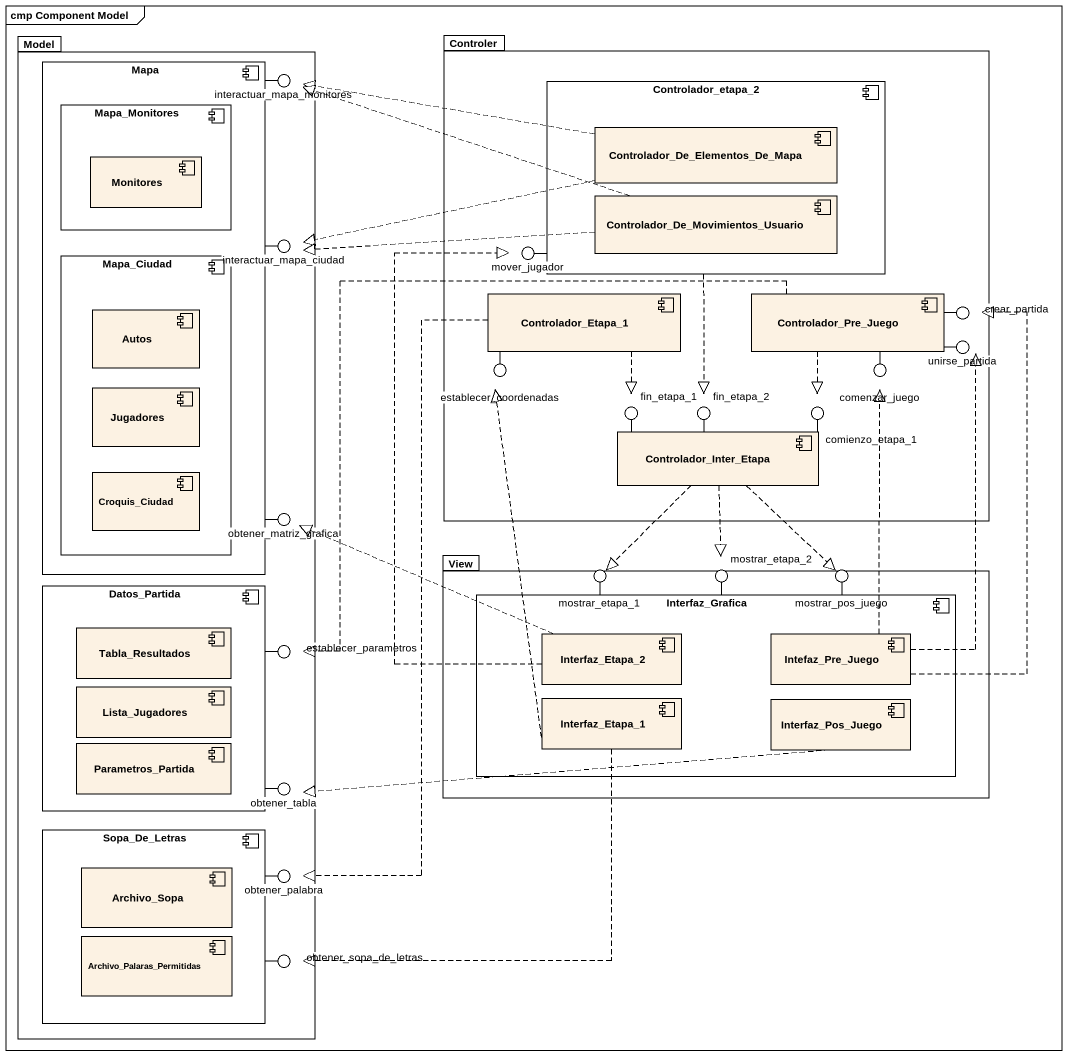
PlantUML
@startuml
mainframe cmp Component Model
package Model {
  component Mapa {
    component Mapa_Monitores {
      component Monitores
    }
    component Mapa_Ciudad {
      component Autos
      component Jugadores
      component Croquis_Ciudad
    }
  }
  component Datos_Partida {
    component Tabla_Resultados
    component Lista_Jugadores
    component Parametros_Partida
  }
  component Sopa_De_Letras {
    component Archivo_Sopa
    component Archivo_Palaras_Permitidas
  }
}
package Controler {
  component Controlador_etapa_2 {
    component "Controlador_De_Elementos_De_Mapa" as Controlador_De_Elementos_De
    component "Controlador_De_Movimientos_Usuario" as Controlador_De_Movimientos
  }
  component Controlador_Etapa_1
  component Controlador_Pre_Juego
  component Controlador_Inter_Etapa
}
() interactuar_mapa_monitores
() interactuar_mapa_ciudad
() mover_jugador
() crear_partida
() establecer_coordenadas
() comenzar_juego
() unirse_partida
() fin_etapa_1
() fin_etapa_2
() comienzo_etapa_1
() obtener_matriz_grafica
package View {
  component Interfaz_Grafica {
    component Interfaz_Etapa_2
    component Intefaz_Pre_Juego
    component Interfaz_Etapa_1
    component Interfaz_Pos_Juego
  }
}
() mostrar_etapa_1
() mostrar_etapa_2
() mostrar_pos_juego
() establecer_parametros
() obtener_tabla
() obtener_palabra
() obtener_sopa_de_letras
Mapa -up- interactuar_mapa_monitores
Mapa -right- interactuar_mapa_ciudad
Controlador_etapa_2 -left- mover_jugador
Controlador_Pre_Juego -right- crear_partida
Controlador_Etapa_1 -left- establecer_coordenadas
Controlador_Pre_Juego -- comenzar_juego
Controlador_Pre_Juego -right- unirse_partida
Controlador_Inter_Etapa -left- fin_etapa_1
Controlador_Inter_Etapa -up- fin_etapa_2
Controlador_Inter_Etapa -right- comienzo_etapa_1
Mapa -- obtener_matriz_grafica
Interfaz_Grafica -up- mostrar_etapa_1
Interfaz_Grafica -up- mostrar_etapa_2
Interfaz_Grafica -up- mostrar_pos_juego
Datos_Partida -right- establecer_parametros
Datos_Partida -- obtener_tabla
Sopa_De_Letras -right- obtener_palabra
Sopa_De_Letras -right- obtener_sopa_de_letras
Controlador_etapa_2 ..|> fin_etapa_2
Controlador_De_Elementos_De .left.|> interactuar_mapa_monitores
Controlador_De_Elementos_De .left.|> interactuar_mapa_ciudad
Controlador_De_Movimientos .left.|> interactuar_mapa_monitores
Controlador_De_Movimientos .left.|> interactuar_mapa_ciudad
Controlador_Etapa_1 ..|> fin_etapa_1
Controlador_Etapa_1 ..|> obtener_palabra
Controlador_Pre_Juego ..|> comienzo_etapa_1
Controlador_Pre_Juego .left.|> establecer_parametros
Controlador_Inter_Etapa ..|> mostrar_etapa_1
Controlador_Inter_Etapa ..|> mostrar_etapa_2
Controlador_Inter_Etapa ..|> mostrar_pos_juego
Interfaz_Etapa_2 .up.|> mover_jugador
Interfaz_Etapa_2 .left.|> obtener_matriz_grafica
Intefaz_Pre_Juego .up.|> crear_partida
Intefaz_Pre_Juego .up.|> comenzar_juego
Intefaz_Pre_Juego .up.|> unirse_partida
Interfaz_Etapa_1 .up.|> establecer_coordenadas
Interfaz_Etapa_1 ..|> obtener_sopa_de_letras
Interfaz_Pos_Juego .left.|> obtener_tabla
@enduml
